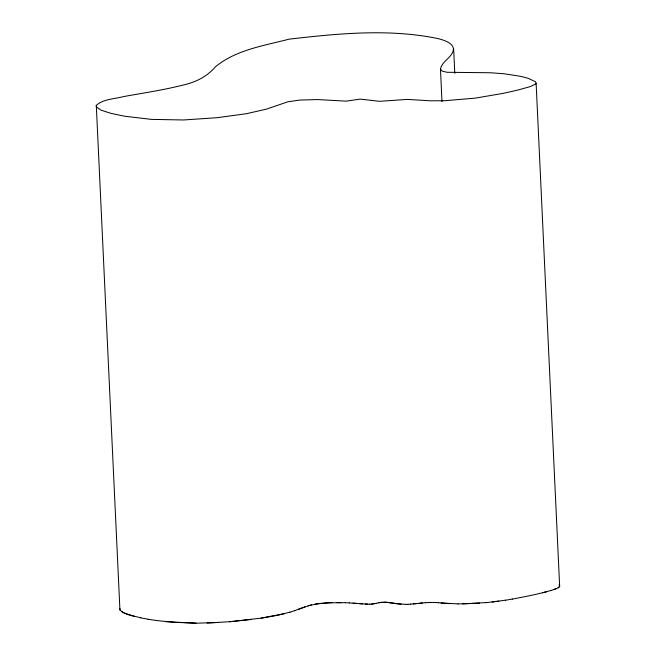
<?xml version="1.0" encoding="UTF-8"?>
<svg xmlns="http://www.w3.org/2000/svg" width="656" height="656" viewBox="0 0 656 656"><rect width="100%" height="100%" fill="white"/><g stroke="black" fill="none" stroke-linecap="round" stroke-linejoin="round"><path stroke-width="0.98" d="M441.988 101.737L440.455 69.019C441.742 62.492 448.696 59.097 451.959 53.612C458.347 43.501 442.201 39.393 435.199 38.023C386.991 28.675 337.504 33.595 289.14 39.147C263.974 45.723 236.193 49.725 215.48 66.732C207.165 76.588 195.455 82.402 182.975 85.091C163.36 90.052 143.328 93.013 123.435 96.604C114.48 99.105 103.476 98.835 96.293 105.37L119.933 610.064M440.455 69.019L442.152 71.102L447.007 72.291L490.426 72.75L504.038 73.751L519.421 76.129A124.345 20.525 -2.6 0 1 528.457 78.458L535.452 81.729L536.124 83.263L535.632 84.034L530.442 86.535L519.011 89.741A210.215 34.694 -2.6 0 1 501.906 93.578L475.215 98.146L444.424 100.737L430.221 100.811L407.565 99.392L379.603 101.319L360.218 99.105L346.204 101.155L317.668 99.573L299.841 100.056L287.836 101.811L266.369 109.158L246.508 113.685L217.136 117.695L183.557 119.974L151.487 119.384L124.624 116.219L110.807 113.308L101.098 110.183L96.407 106.994L96.293 105.37M559.634 585.496L559.158 587.095L558.067 587.883L550.884 590.572M559.707 586.259L558.125 587.809M298.316 609.375L311.42 604.799M304.942 606.784L294.446 610.769M554.025 589.531L556.403 588.637M289.895 612.228L294.503 610.695M550.942 590.498L542.528 592.803M289.952 612.155L277.873 615.238L261.072 618.206M308.025 605.791L319.144 603.479L332.362 602.585M547.137 591.564L542.586 592.729A210.215 34.694 -2.6 0 1 525.489 596.566L512.262 599.125M376.142 603.389L379.898 602.438M284.499 613.647L261.129 618.124L229.641 621.781M374.781 603.684L376.2 603.307M378.627 602.774L385.211 602.134L394.322 603.315M374.838 603.61L371.616 604.127M505.489 600.24L512.32 599.051M315.06 604.135L327.795 602.831L345.466 602.684M492.107 602.028L505.546 600.158M498.79 601.142L485.661 602.684M373.338 603.864L369.73 604.225M251.264 619.485L229.707 621.708L207.083 623.044M416.289 603.569L410.41 604.184M422.415 602.954L413.255 603.938M419.291 603.331L425.441 602.684M381.079 602.315L386.614 602.306L401.16 604.201M485.719 602.61L462.751 603.93M425.383 602.757L431.148 602.38M407.753 604.348L410.467 604.102M479.511 603.118L458.003 603.946M218.44 622.478L195.972 623.2L165.353 621.617M428.319 602.561L436.199 602.511M405.334 604.414L407.811 604.274M369.787 604.151L365.212 604.102M336.799 602.602L341.194 602.643M405.392 604.332L395.855 603.651M458.06 603.873L441.094 603.003M196.029 623.126L175.062 622.372L156.374 620.551M433.673 602.47L438.643 602.692M345.409 602.757L349.427 602.872M367.655 604.135L359.66 603.692M349.369 602.946L356.552 603.364M450.057 603.643L438.585 602.774M353.067 603.184L362.629 603.848M148.149 619.289L156.431 620.478M140.769 617.878L148.207 619.215M119.876 608.366L119.991 609.99C125.386 615.336 133.824 615.853 140.827 617.804M134.39 616.304L124.681 613.171L121.639 611.589M559.035 584.726L559.576 585.57M536.124 83.263L559.65 586.333M453.64 48.79L454.788 73.333"/></g></svg>
